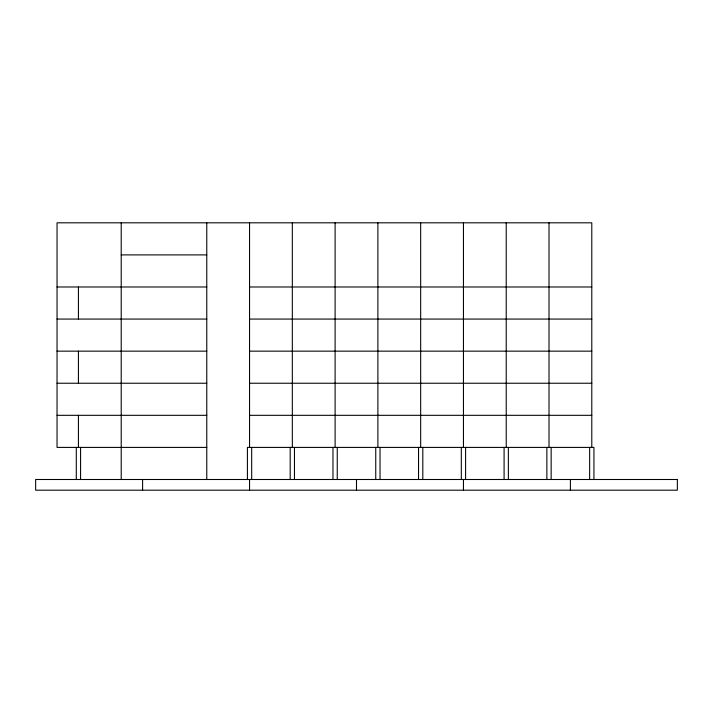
<?xml version="1.0" encoding="UTF-8"?>
<svg xmlns="http://www.w3.org/2000/svg" width="713" height="713" viewBox="0 0 713 713"><rect width="100%" height="100%" fill="white"/><g stroke="black" fill="none" stroke-linecap="round" stroke-linejoin="round"><path stroke-width="1.07" d="M121.21 254.898L206.77 254.898M57.04 286.983L206.77 286.983M249.55 286.983L591.79 286.983M57.04 319.067L206.77 319.067M249.55 319.067L591.79 319.067M57.04 351.152L206.77 351.152M249.55 351.152L591.79 351.152M57.04 383.238L206.77 383.238M249.55 383.238L591.79 383.238M57.04 415.322L206.77 415.322M249.55 415.322L591.79 415.322M206.77 447.407L57.04 447.407L57.04 222.812L591.79 222.812L591.79 447.407M593.929 479.493L593.929 447.407L247.411 447.407L247.411 479.493M589.651 447.407L589.651 479.493M570.4 479.493L570.4 490.188M551.149 447.407L551.149 479.493M549.01 222.812L549.01 447.407M546.871 447.407L546.871 479.493M508.369 447.407L508.369 479.493M506.23 222.812L506.23 447.407M504.091 447.407L504.091 479.493M465.589 447.407L465.589 479.493M463.45 222.812L463.45 447.407M463.45 479.493L463.45 490.188M461.311 447.407L461.311 479.493M422.809 447.407L422.809 479.493M420.67 222.812L420.67 447.407M418.531 447.407L418.531 479.493M380.029 447.407L380.029 479.493M377.89 222.812L377.89 447.407M375.751 447.407L375.751 479.493M356.5 479.493L356.5 490.188M337.249 447.407L337.249 479.493M335.11 222.812L335.11 447.407M332.971 447.407L332.971 479.493M294.469 447.407L294.469 479.493M292.33 222.812L292.33 447.407M290.191 447.407L290.191 479.493M251.689 447.407L251.689 479.493M249.55 222.812L249.55 447.407M249.55 479.493L249.55 490.188M206.77 222.812L206.77 479.493M142.6 479.493L142.6 490.188M121.21 222.812L121.21 479.493M80.569 447.407L80.569 479.493M78.43 286.983L78.43 319.067M78.43 351.152L78.43 383.238M78.43 415.322L78.43 447.407M76.291 447.407L76.291 479.493M677.35 479.493L35.65 479.493L35.65 490.188L677.35 490.188L677.35 479.493"/></g></svg>
